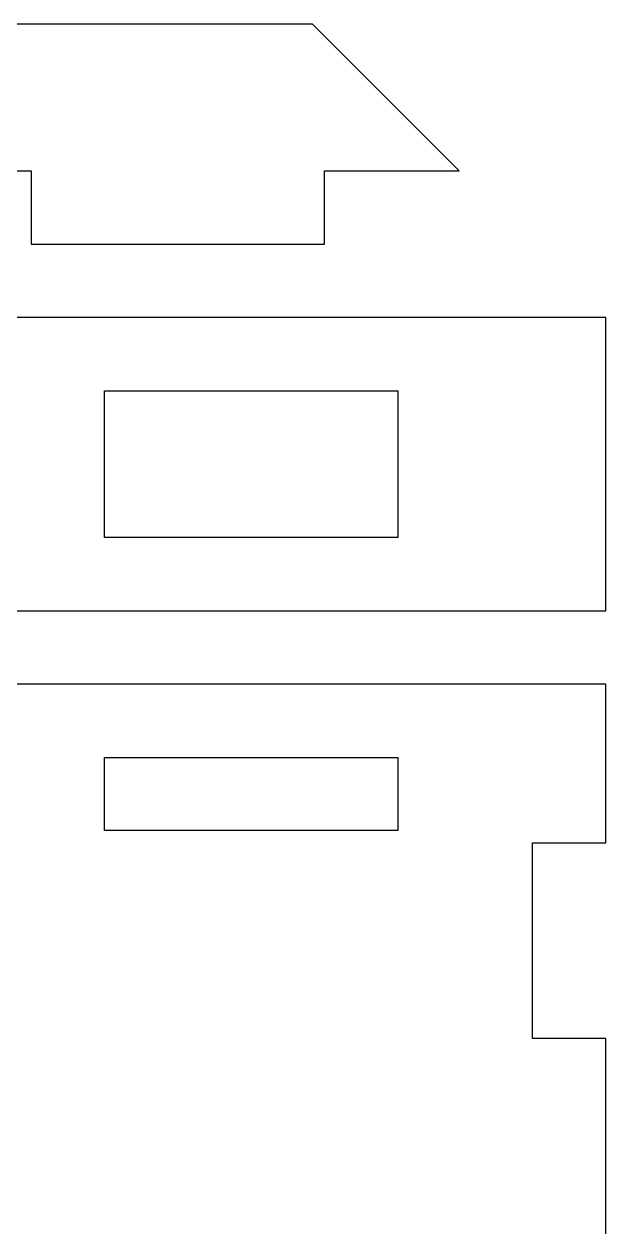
# Model space of a CAD drawing. Header units: millimetres. Extents: x 0 to 253, y 0 to 243.
# Drawn here: x 101.21 to 125, y 48.54 to 98 of the extents above; entities that cross this region are included whole.
import ezdxf

# ---------------------------------------------------------------- set-up
doc = ezdxf.new("R2010")
doc.units = ezdxf.units.MM
doc.layers.get('0').update_dxf_attribs({"linetype": 'CONTINUOUS'})

msp = doc.modelspace()

# ---------------------------------------------------------------- linework, layer by layer
for p, q in [((113, 98), (6, 98)), ((119, 92), (113, 98)), ((89.5, 92), (101.5, 92)), ((101.5, 92), (101.5, 89)), ((113.5, 89), (113.5, 92)), ((113.5, 92), (119, 92)), ((101.5, 89), (113.5, 89)), ((125, 86), (0, 86)), ((125, 74), (125, 86)), ((104.5, 77), (104.5, 83)), ((104.5, 83), (116.5, 83)), ((116.5, 83), (116.5, 77)), ((116.5, 77), (104.5, 77)), ((0, 74), (125, 74)), ((122, 71), (3, 71)), ((125, 71), (122, 71)), ((125, 64.5), (125, 71)), ((104.5, 65), (104.5, 68)), ((104.5, 68), (116.5, 68)), ((116.5, 68), (116.5, 65)), ((116.5, 65), (104.5, 65)), ((122, 56.5), (122, 64.5)), ((122, 64.5), (125, 64.5)), ((125, 56.5), (122, 56.5)), ((125, 48.5), (125, 56.5))]:
    msp.add_line(p, q)

doc.saveas('drawing.dxf')
